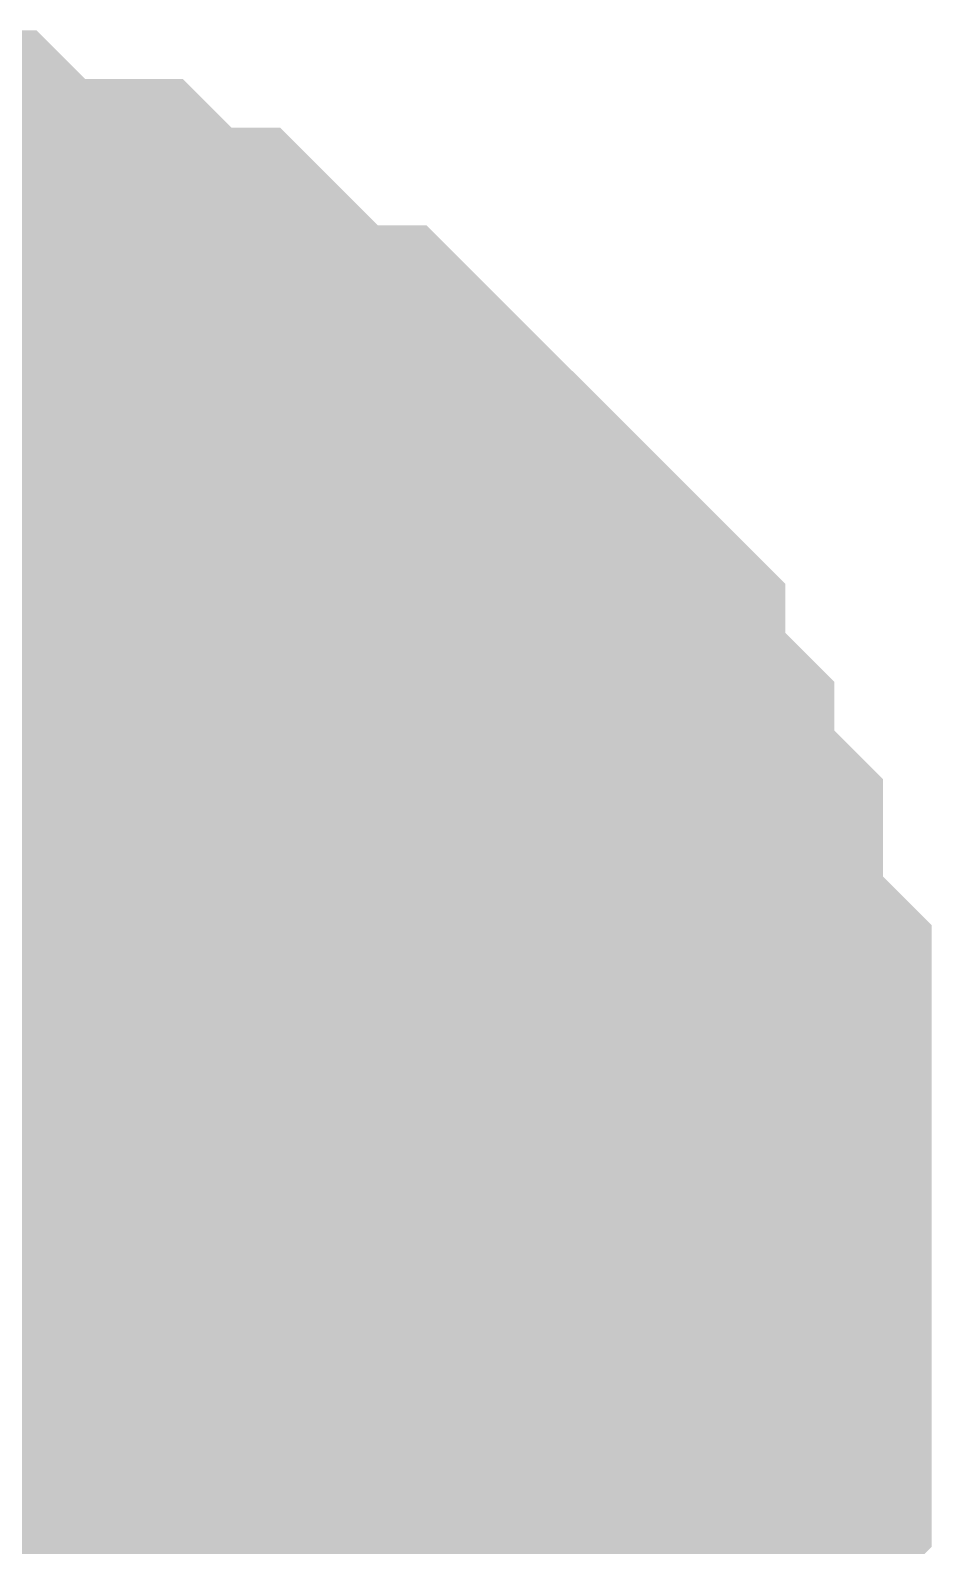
# Model space of a CAD drawing. Header units: inches. Extents: x 0 to 841, y 0 to 594.
# Drawn here: x 425.184 to 425.667, y 142.324 to 143.136 of the extents above; entities that cross this region are included whole.
import ezdxf

# ---------------------------------------------------------------- set-up
doc = ezdxf.new("R2010")
doc.units = ezdxf.units.IN
doc.layers.add('Sheet', color=255, linetype='Continuous')

msp = doc.modelspace()

# ---------------------------------------------------------------- linework, layer by layer
at = {"layer": 'Sheet'}
for points in [[(425.02066, 142.98645, 0.29972, 0.29972, 0), (425.04679, 142.98645, 0.29972, 0.29972, 0), (425.07292, 142.98645, 0.29972, 0.29972, 0), (425.09906, 142.98645, 0.29972, 0.29972, 0), (425.12519, 142.98645, 0.29972, 0.29972, 0), (425.15132, 142.96032, 0.29972, 0.29972, 0), (425.15132, 142.96032, 0.29972, 0.29972, 0), (425.17745, 142.96032, 0.29972, 0.29972, 0), (425.20358, 142.96032, 0.29972, 0.29972, 0), (425.22971, 142.93419, 0.29972, 0.29972, 0), (425.25584, 142.93419, 0.29972, 0.29972, 0), (425.28197, 142.90806, 0.29972, 0.29972, 0), (425.28197, 142.90806, 0.29972, 0.29972, 0), (425.3081, 142.88193, 0.29972, 0.29972, 0), (425.33423, 142.88193, 0.29972, 0.29972, 0), (425.36037, 142.8558, 0.29972, 0.29972, 0), (425.36037, 142.8558, 0.29972, 0.29972, 0), (425.3865, 142.82967, 0.29972, 0.29972, 0), (425.41263, 142.80354, 0.29972, 0.29972, 0), (425.41263, 142.80354, 0.29972, 0.29972, 0), (425.43876, 142.77741, 0.29972, 0.29972, 0), (425.43876, 142.75128, 0.29972, 0.29972, 0), (425.46489, 142.72515, 0.29972, 0.29972, 0), (425.46489, 142.69901, 0.29972, 0.29972, 0), (425.46489, 142.69901, 0.29972, 0.29972, 0), (425.49102, 142.67288, 0.29972, 0.29972, 0), (425.49102, 142.64675, 0.29972, 0.29972, 0), (425.49102, 142.62062, 0.29972, 0.29972, 0), (425.51715, 142.59449, 0.29972, 0.29972, 0), (425.51715, 142.56836, 0.29972, 0.29972, 0), (425.51715, 142.54223, 0.29972, 0.29972, 0), (425.51715, 142.5161, 0.29972, 0.29972, 0), (425.51715, 142.48997, 0.29972, 0.29972, 0)], [(425.02066, 142.98645, 0.29972, 0.29972, 0), (425.04679, 142.98645, 0.29972, 0.29972, 0), (425.07292, 142.98645, 0.29972, 0.29972, 0), (425.09906, 142.98645, 0.29972, 0.29972, 0), (425.12519, 142.98645, 0.29972, 0.29972, 0), (425.15132, 142.96032, 0.29972, 0.29972, 0), (425.15132, 142.96032, 0.29972, 0.29972, 0), (425.17745, 142.96032, 0.29972, 0.29972, 0), (425.20358, 142.96032, 0.29972, 0.29972, 0), (425.22971, 142.93419, 0.29972, 0.29972, 0), (425.25584, 142.93419, 0.29972, 0.29972, 0), (425.28197, 142.90806, 0.29972, 0.29972, 0), (425.28197, 142.90806, 0.29972, 0.29972, 0), (425.3081, 142.88193, 0.29972, 0.29972, 0), (425.33423, 142.88193, 0.29972, 0.29972, 0), (425.36037, 142.8558, 0.29972, 0.29972, 0), (425.36037, 142.8558, 0.29972, 0.29972, 0), (425.3865, 142.82967, 0.29972, 0.29972, 0), (425.41263, 142.80354, 0.29972, 0.29972, 0), (425.41263, 142.80354, 0.29972, 0.29972, 0), (425.43876, 142.77741, 0.29972, 0.29972, 0), (425.43876, 142.75128, 0.29972, 0.29972, 0), (425.46489, 142.72515, 0.29972, 0.29972, 0), (425.46489, 142.69901, 0.29972, 0.29972, 0), (425.46489, 142.69901, 0.29972, 0.29972, 0), (425.49102, 142.67288, 0.29972, 0.29972, 0), (425.49102, 142.64675, 0.29972, 0.29972, 0), (425.49102, 142.62062, 0.29972, 0.29972, 0), (425.51715, 142.59449, 0.29972, 0.29972, 0), (425.51715, 142.56836, 0.29972, 0.29972, 0), (425.51715, 142.54223, 0.29972, 0.29972, 0), (425.51715, 142.5161, 0.29972, 0.29972, 0), (425.51715, 142.48997, 0.29972, 0.29972, 0)], [(425.02066, 142.98645, 0.29972, 0.29972, 0), (425.04679, 142.98645, 0.29972, 0.29972, 0), (425.07292, 142.98645, 0.29972, 0.29972, 0), (425.09906, 142.98645, 0.29972, 0.29972, 0), (425.12519, 142.98645, 0.29972, 0.29972, 0), (425.15132, 142.96032, 0.29972, 0.29972, 0), (425.15132, 142.96032, 0.29972, 0.29972, 0), (425.17745, 142.96032, 0.29972, 0.29972, 0), (425.20358, 142.96032, 0.29972, 0.29972, 0), (425.22971, 142.93419, 0.29972, 0.29972, 0), (425.25584, 142.93419, 0.29972, 0.29972, 0), (425.28197, 142.90806, 0.29972, 0.29972, 0), (425.28197, 142.90806, 0.29972, 0.29972, 0), (425.3081, 142.88193, 0.29972, 0.29972, 0), (425.33423, 142.88193, 0.29972, 0.29972, 0), (425.36037, 142.8558, 0.29972, 0.29972, 0), (425.36037, 142.8558, 0.29972, 0.29972, 0), (425.3865, 142.82967, 0.29972, 0.29972, 0), (425.41263, 142.80354, 0.29972, 0.29972, 0), (425.41263, 142.80354, 0.29972, 0.29972, 0), (425.43876, 142.77741, 0.29972, 0.29972, 0), (425.43876, 142.75128, 0.29972, 0.29972, 0), (425.46489, 142.72515, 0.29972, 0.29972, 0), (425.46489, 142.69901, 0.29972, 0.29972, 0), (425.46489, 142.69901, 0.29972, 0.29972, 0), (425.49102, 142.67288, 0.29972, 0.29972, 0), (425.49102, 142.64675, 0.29972, 0.29972, 0), (425.49102, 142.62062, 0.29972, 0.29972, 0), (425.51715, 142.59449, 0.29972, 0.29972, 0), (425.51715, 142.56836, 0.29972, 0.29972, 0), (425.51715, 142.54223, 0.29972, 0.29972, 0), (425.51715, 142.5161, 0.29972, 0.29972, 0), (425.51715, 142.48997, 0.29972, 0.29972, 0)], [(425.02066, 142.98645, 0.29972, 0.29972, 0), (425.04679, 142.98645, 0.29972, 0.29972, 0), (425.07292, 142.98645, 0.29972, 0.29972, 0), (425.09906, 142.98645, 0.29972, 0.29972, 0), (425.12519, 142.98645, 0.29972, 0.29972, 0), (425.15132, 142.96032, 0.29972, 0.29972, 0), (425.15132, 142.96032, 0.29972, 0.29972, 0), (425.17745, 142.96032, 0.29972, 0.29972, 0), (425.20358, 142.96032, 0.29972, 0.29972, 0), (425.22971, 142.93419, 0.29972, 0.29972, 0), (425.25584, 142.93419, 0.29972, 0.29972, 0), (425.28197, 142.90806, 0.29972, 0.29972, 0), (425.28197, 142.90806, 0.29972, 0.29972, 0), (425.3081, 142.88193, 0.29972, 0.29972, 0), (425.33423, 142.88193, 0.29972, 0.29972, 0), (425.36037, 142.8558, 0.29972, 0.29972, 0), (425.36037, 142.8558, 0.29972, 0.29972, 0), (425.3865, 142.82967, 0.29972, 0.29972, 0), (425.41263, 142.80354, 0.29972, 0.29972, 0), (425.41263, 142.80354, 0.29972, 0.29972, 0), (425.43876, 142.77741, 0.29972, 0.29972, 0), (425.43876, 142.75128, 0.29972, 0.29972, 0), (425.46489, 142.72515, 0.29972, 0.29972, 0), (425.46489, 142.69901, 0.29972, 0.29972, 0), (425.46489, 142.69901, 0.29972, 0.29972, 0), (425.49102, 142.67288, 0.29972, 0.29972, 0), (425.49102, 142.64675, 0.29972, 0.29972, 0), (425.49102, 142.62062, 0.29972, 0.29972, 0), (425.51715, 142.59449, 0.29972, 0.29972, 0), (425.51715, 142.56836, 0.29972, 0.29972, 0), (425.51715, 142.54223, 0.29972, 0.29972, 0), (425.51715, 142.5161, 0.29972, 0.29972, 0), (425.51715, 142.48997, 0.29972, 0.29972, 0)], [(425.02066, 142.98645, 0.29972, 0.29972, 0), (425.04679, 142.98645, 0.29972, 0.29972, 0), (425.07292, 142.98645, 0.29972, 0.29972, 0), (425.09906, 142.98645, 0.29972, 0.29972, 0), (425.12519, 142.98645, 0.29972, 0.29972, 0), (425.15132, 142.96032, 0.29972, 0.29972, 0), (425.15132, 142.96032, 0.29972, 0.29972, 0), (425.17745, 142.96032, 0.29972, 0.29972, 0), (425.20358, 142.96032, 0.29972, 0.29972, 0), (425.22971, 142.93419, 0.29972, 0.29972, 0), (425.25584, 142.93419, 0.29972, 0.29972, 0), (425.28197, 142.90806, 0.29972, 0.29972, 0), (425.28197, 142.90806, 0.29972, 0.29972, 0), (425.3081, 142.88193, 0.29972, 0.29972, 0), (425.33423, 142.88193, 0.29972, 0.29972, 0), (425.36037, 142.8558, 0.29972, 0.29972, 0), (425.36037, 142.8558, 0.29972, 0.29972, 0), (425.3865, 142.82967, 0.29972, 0.29972, 0), (425.41263, 142.80354, 0.29972, 0.29972, 0), (425.41263, 142.80354, 0.29972, 0.29972, 0), (425.43876, 142.77741, 0.29972, 0.29972, 0), (425.43876, 142.75128, 0.29972, 0.29972, 0), (425.46489, 142.72515, 0.29972, 0.29972, 0), (425.46489, 142.69901, 0.29972, 0.29972, 0), (425.46489, 142.69901, 0.29972, 0.29972, 0), (425.49102, 142.67288, 0.29972, 0.29972, 0), (425.49102, 142.64675, 0.29972, 0.29972, 0), (425.49102, 142.62062, 0.29972, 0.29972, 0), (425.51715, 142.59449, 0.29972, 0.29972, 0), (425.51715, 142.56836, 0.29972, 0.29972, 0), (425.51715, 142.54223, 0.29972, 0.29972, 0), (425.51715, 142.5161, 0.29972, 0.29972, 0), (425.51715, 142.48997, 0.29972, 0.29972, 0)], [(425.02066, 142.98645, 0.29972, 0.29972, 0), (425.04679, 142.98645, 0.29972, 0.29972, 0), (425.07292, 142.98645, 0.29972, 0.29972, 0), (425.09906, 142.98645, 0.29972, 0.29972, 0), (425.12519, 142.98645, 0.29972, 0.29972, 0), (425.15132, 142.96032, 0.29972, 0.29972, 0), (425.15132, 142.96032, 0.29972, 0.29972, 0), (425.17745, 142.96032, 0.29972, 0.29972, 0), (425.20358, 142.96032, 0.29972, 0.29972, 0), (425.22971, 142.93419, 0.29972, 0.29972, 0), (425.25584, 142.93419, 0.29972, 0.29972, 0), (425.28197, 142.90806, 0.29972, 0.29972, 0), (425.28197, 142.90806, 0.29972, 0.29972, 0), (425.3081, 142.88193, 0.29972, 0.29972, 0), (425.33423, 142.88193, 0.29972, 0.29972, 0), (425.36037, 142.8558, 0.29972, 0.29972, 0), (425.36037, 142.8558, 0.29972, 0.29972, 0), (425.3865, 142.82967, 0.29972, 0.29972, 0), (425.41263, 142.80354, 0.29972, 0.29972, 0), (425.41263, 142.80354, 0.29972, 0.29972, 0), (425.43876, 142.77741, 0.29972, 0.29972, 0), (425.43876, 142.75128, 0.29972, 0.29972, 0), (425.46489, 142.72515, 0.29972, 0.29972, 0), (425.46489, 142.69901, 0.29972, 0.29972, 0), (425.46489, 142.69901, 0.29972, 0.29972, 0), (425.49102, 142.67288, 0.29972, 0.29972, 0), (425.49102, 142.64675, 0.29972, 0.29972, 0), (425.49102, 142.62062, 0.29972, 0.29972, 0), (425.51715, 142.59449, 0.29972, 0.29972, 0), (425.51715, 142.56836, 0.29972, 0.29972, 0), (425.51715, 142.54223, 0.29972, 0.29972, 0), (425.51715, 142.5161, 0.29972, 0.29972, 0), (425.51715, 142.48997, 0.29972, 0.29972, 0)], [(425.12519, 142.98645, 0.09906, 0.09906, 0), (425.15132, 142.96032, 0.09906, 0.09906, 0), (425.15132, 142.96032, 0.09906, 0.09906, 0), (425.17745, 142.96032, 0.09906, 0.09906, 0), (425.20358, 142.96032, 0.09906, 0.09906, 0), (425.22971, 142.93419, 0.09906, 0.09906, 0), (425.25584, 142.93419, 0.09906, 0.09906, 0), (425.28197, 142.90806, 0.09906, 0.09906, 0), (425.28197, 142.90806, 0.09906, 0.09906, 0), (425.3081, 142.88193, 0.09906, 0.09906, 0), (425.33423, 142.88193, 0.09906, 0.09906, 0), (425.36037, 142.8558, 0.09906, 0.09906, 0), (425.36037, 142.8558, 0.09906, 0.09906, 0), (425.3865, 142.82967, 0.09906, 0.09906, 0), (425.41263, 142.80354, 0.09906, 0.09906, 0), (425.41263, 142.80354, 0.09906, 0.09906, 0), (425.43876, 142.77741, 0.09906, 0.09906, 0), (425.43876, 142.75128, 0.09906, 0.09906, 0), (425.46489, 142.72515, 0.09906, 0.09906, 0), (425.46489, 142.69901, 0.09906, 0.09906, 0), (425.46489, 142.69901, 0.09906, 0.09906, 0), (425.49102, 142.67288, 0.09906, 0.09906, 0), (425.49102, 142.64675, 0.09906, 0.09906, 0), (425.49102, 142.62062, 0.09906, 0.09906, 0), (425.51715, 142.59449, 0.09906, 0.09906, 0), (425.51715, 142.56836, 0.09906, 0.09906, 0), (425.51715, 142.54223, 0.09906, 0.09906, 0), (425.51715, 142.5161, 0.09906, 0.09906, 0), (425.51715, 142.48997, 0.09906, 0.09906, 0)], [(425.12519, 142.98645, 0.09906, 0.09906, 0), (425.15132, 142.96032, 0.09906, 0.09906, 0), (425.15132, 142.96032, 0.09906, 0.09906, 0), (425.17745, 142.96032, 0.09906, 0.09906, 0), (425.20358, 142.96032, 0.09906, 0.09906, 0), (425.22971, 142.93419, 0.09906, 0.09906, 0), (425.25584, 142.93419, 0.09906, 0.09906, 0), (425.28197, 142.90806, 0.09906, 0.09906, 0), (425.28197, 142.90806, 0.09906, 0.09906, 0), (425.3081, 142.88193, 0.09906, 0.09906, 0), (425.33423, 142.88193, 0.09906, 0.09906, 0), (425.36037, 142.8558, 0.09906, 0.09906, 0), (425.36037, 142.8558, 0.09906, 0.09906, 0), (425.3865, 142.82967, 0.09906, 0.09906, 0), (425.41263, 142.80354, 0.09906, 0.09906, 0), (425.41263, 142.80354, 0.09906, 0.09906, 0), (425.43876, 142.77741, 0.09906, 0.09906, 0), (425.43876, 142.75128, 0.09906, 0.09906, 0), (425.46489, 142.72515, 0.09906, 0.09906, 0), (425.46489, 142.69901, 0.09906, 0.09906, 0), (425.46489, 142.69901, 0.09906, 0.09906, 0), (425.49102, 142.67288, 0.09906, 0.09906, 0), (425.49102, 142.64675, 0.09906, 0.09906, 0), (425.49102, 142.62062, 0.09906, 0.09906, 0), (425.51715, 142.59449, 0.09906, 0.09906, 0), (425.51715, 142.56836, 0.09906, 0.09906, 0), (425.51715, 142.54223, 0.09906, 0.09906, 0), (425.51715, 142.5161, 0.09906, 0.09906, 0), (425.51715, 142.48997, 0.09906, 0.09906, 0)], [(425.12519, 142.98645, 0.09906, 0.09906, 0), (425.15132, 142.96032, 0.09906, 0.09906, 0), (425.15132, 142.96032, 0.09906, 0.09906, 0), (425.17745, 142.96032, 0.09906, 0.09906, 0), (425.20358, 142.96032, 0.09906, 0.09906, 0), (425.22971, 142.93419, 0.09906, 0.09906, 0), (425.25584, 142.93419, 0.09906, 0.09906, 0), (425.28197, 142.90806, 0.09906, 0.09906, 0), (425.28197, 142.90806, 0.09906, 0.09906, 0), (425.3081, 142.88193, 0.09906, 0.09906, 0), (425.33423, 142.88193, 0.09906, 0.09906, 0), (425.36037, 142.8558, 0.09906, 0.09906, 0), (425.36037, 142.8558, 0.09906, 0.09906, 0), (425.3865, 142.82967, 0.09906, 0.09906, 0), (425.41263, 142.80354, 0.09906, 0.09906, 0), (425.41263, 142.80354, 0.09906, 0.09906, 0), (425.43876, 142.77741, 0.09906, 0.09906, 0), (425.43876, 142.75128, 0.09906, 0.09906, 0), (425.46489, 142.72515, 0.09906, 0.09906, 0), (425.46489, 142.69901, 0.09906, 0.09906, 0), (425.46489, 142.69901, 0.09906, 0.09906, 0), (425.49102, 142.67288, 0.09906, 0.09906, 0), (425.49102, 142.64675, 0.09906, 0.09906, 0), (425.49102, 142.62062, 0.09906, 0.09906, 0), (425.51715, 142.59449, 0.09906, 0.09906, 0), (425.51715, 142.56836, 0.09906, 0.09906, 0), (425.51715, 142.54223, 0.09906, 0.09906, 0), (425.51715, 142.5161, 0.09906, 0.09906, 0), (425.51715, 142.48997, 0.09906, 0.09906, 0)], [(425.12519, 142.98645, 0.09906, 0.09906, 0), (425.15132, 142.96032, 0.09906, 0.09906, 0), (425.15132, 142.96032, 0.09906, 0.09906, 0), (425.17745, 142.96032, 0.09906, 0.09906, 0), (425.20358, 142.96032, 0.09906, 0.09906, 0), (425.22971, 142.93419, 0.09906, 0.09906, 0), (425.25584, 142.93419, 0.09906, 0.09906, 0), (425.28197, 142.90806, 0.09906, 0.09906, 0), (425.28197, 142.90806, 0.09906, 0.09906, 0), (425.3081, 142.88193, 0.09906, 0.09906, 0), (425.33423, 142.88193, 0.09906, 0.09906, 0), (425.36037, 142.8558, 0.09906, 0.09906, 0), (425.36037, 142.8558, 0.09906, 0.09906, 0), (425.3865, 142.82967, 0.09906, 0.09906, 0), (425.41263, 142.80354, 0.09906, 0.09906, 0), (425.41263, 142.80354, 0.09906, 0.09906, 0), (425.43876, 142.77741, 0.09906, 0.09906, 0), (425.43876, 142.75128, 0.09906, 0.09906, 0), (425.46489, 142.72515, 0.09906, 0.09906, 0), (425.46489, 142.69901, 0.09906, 0.09906, 0), (425.46489, 142.69901, 0.09906, 0.09906, 0), (425.49102, 142.67288, 0.09906, 0.09906, 0), (425.49102, 142.64675, 0.09906, 0.09906, 0), (425.49102, 142.62062, 0.09906, 0.09906, 0), (425.51715, 142.59449, 0.09906, 0.09906, 0), (425.51715, 142.56836, 0.09906, 0.09906, 0), (425.51715, 142.54223, 0.09906, 0.09906, 0), (425.51715, 142.5161, 0.09906, 0.09906, 0), (425.51715, 142.48997, 0.09906, 0.09906, 0)], [(425.12519, 142.98645, 0.09906, 0.09906, 0), (425.15132, 142.96032, 0.09906, 0.09906, 0), (425.15132, 142.96032, 0.09906, 0.09906, 0), (425.17745, 142.96032, 0.09906, 0.09906, 0), (425.20358, 142.96032, 0.09906, 0.09906, 0), (425.22971, 142.93419, 0.09906, 0.09906, 0), (425.25584, 142.93419, 0.09906, 0.09906, 0), (425.28197, 142.90806, 0.09906, 0.09906, 0), (425.28197, 142.90806, 0.09906, 0.09906, 0), (425.3081, 142.88193, 0.09906, 0.09906, 0), (425.33423, 142.88193, 0.09906, 0.09906, 0), (425.36037, 142.8558, 0.09906, 0.09906, 0), (425.36037, 142.8558, 0.09906, 0.09906, 0), (425.3865, 142.82967, 0.09906, 0.09906, 0), (425.41263, 142.80354, 0.09906, 0.09906, 0), (425.41263, 142.80354, 0.09906, 0.09906, 0), (425.43876, 142.77741, 0.09906, 0.09906, 0), (425.43876, 142.75128, 0.09906, 0.09906, 0), (425.46489, 142.72515, 0.09906, 0.09906, 0), (425.46489, 142.69901, 0.09906, 0.09906, 0), (425.46489, 142.69901, 0.09906, 0.09906, 0), (425.49102, 142.67288, 0.09906, 0.09906, 0), (425.49102, 142.64675, 0.09906, 0.09906, 0), (425.49102, 142.62062, 0.09906, 0.09906, 0), (425.51715, 142.59449, 0.09906, 0.09906, 0), (425.51715, 142.56836, 0.09906, 0.09906, 0), (425.51715, 142.54223, 0.09906, 0.09906, 0), (425.51715, 142.5161, 0.09906, 0.09906, 0), (425.51715, 142.48997, 0.09906, 0.09906, 0)], [(425.12519, 142.98645, 0.09906, 0.09906, 0), (425.15132, 142.96032, 0.09906, 0.09906, 0), (425.15132, 142.96032, 0.09906, 0.09906, 0), (425.17745, 142.96032, 0.09906, 0.09906, 0), (425.20358, 142.96032, 0.09906, 0.09906, 0), (425.22971, 142.93419, 0.09906, 0.09906, 0), (425.25584, 142.93419, 0.09906, 0.09906, 0), (425.28197, 142.90806, 0.09906, 0.09906, 0), (425.28197, 142.90806, 0.09906, 0.09906, 0), (425.3081, 142.88193, 0.09906, 0.09906, 0), (425.33423, 142.88193, 0.09906, 0.09906, 0), (425.36037, 142.8558, 0.09906, 0.09906, 0), (425.36037, 142.8558, 0.09906, 0.09906, 0), (425.3865, 142.82967, 0.09906, 0.09906, 0), (425.41263, 142.80354, 0.09906, 0.09906, 0), (425.41263, 142.80354, 0.09906, 0.09906, 0), (425.43876, 142.77741, 0.09906, 0.09906, 0), (425.43876, 142.75128, 0.09906, 0.09906, 0), (425.46489, 142.72515, 0.09906, 0.09906, 0), (425.46489, 142.69901, 0.09906, 0.09906, 0), (425.46489, 142.69901, 0.09906, 0.09906, 0), (425.49102, 142.67288, 0.09906, 0.09906, 0), (425.49102, 142.64675, 0.09906, 0.09906, 0), (425.49102, 142.62062, 0.09906, 0.09906, 0), (425.51715, 142.59449, 0.09906, 0.09906, 0), (425.51715, 142.56836, 0.09906, 0.09906, 0), (425.51715, 142.54223, 0.09906, 0.09906, 0), (425.51715, 142.5161, 0.09906, 0.09906, 0), (425.51715, 142.48997, 0.09906, 0.09906, 0)], [(425.51715, 142.48997, 0.29972, 0.29972, 0), (425.51715, 142.46384, 0.29972, 0.29972, 0), (425.51715, 142.43771, 0.29972, 0.29972, 0), (425.51715, 142.41158, 0.29972, 0.29972, 0), (425.51715, 142.38545, 0.29972, 0.29972, 0), (425.49102, 142.35932, 0.29972, 0.29972, 0), (425.49102, 142.33319, 0.29972, 0.29972, 0), (425.49102, 142.30706, 0.29972, 0.29972, 0), (425.46489, 142.28093, 0.29972, 0.29972, 0), (425.46489, 142.28093, 0.29972, 0.29972, 0), (425.46489, 142.2548, 0.29972, 0.29972, 0), (425.43876, 142.22866, 0.29972, 0.29972, 0), (425.43876, 142.20253, 0.29972, 0.29972, 0), (425.41263, 142.1764, 0.29972, 0.29972, 0), (425.41263, 142.1764, 0.29972, 0.29972, 0), (425.3865, 142.15027, 0.29972, 0.29972, 0)], [(425.51715, 142.48997, 0.29972, 0.29972, 0), (425.51715, 142.46384, 0.29972, 0.29972, 0), (425.51715, 142.43771, 0.29972, 0.29972, 0), (425.51715, 142.41158, 0.29972, 0.29972, 0), (425.51715, 142.38545, 0.29972, 0.29972, 0), (425.49102, 142.35932, 0.29972, 0.29972, 0), (425.49102, 142.33319, 0.29972, 0.29972, 0), (425.49102, 142.30706, 0.29972, 0.29972, 0), (425.46489, 142.28093, 0.29972, 0.29972, 0), (425.46489, 142.28093, 0.29972, 0.29972, 0), (425.46489, 142.2548, 0.29972, 0.29972, 0), (425.43876, 142.22866, 0.29972, 0.29972, 0), (425.43876, 142.20253, 0.29972, 0.29972, 0), (425.41263, 142.1764, 0.29972, 0.29972, 0), (425.41263, 142.1764, 0.29972, 0.29972, 0), (425.3865, 142.15027, 0.29972, 0.29972, 0)], [(425.51715, 142.48997, 0.29972, 0.29972, 0), (425.51715, 142.46384, 0.29972, 0.29972, 0), (425.51715, 142.43771, 0.29972, 0.29972, 0), (425.51715, 142.41158, 0.29972, 0.29972, 0), (425.51715, 142.38545, 0.29972, 0.29972, 0), (425.49102, 142.35932, 0.29972, 0.29972, 0), (425.49102, 142.33319, 0.29972, 0.29972, 0), (425.49102, 142.30706, 0.29972, 0.29972, 0), (425.46489, 142.28093, 0.29972, 0.29972, 0), (425.46489, 142.28093, 0.29972, 0.29972, 0), (425.46489, 142.2548, 0.29972, 0.29972, 0), (425.43876, 142.22866, 0.29972, 0.29972, 0), (425.43876, 142.20253, 0.29972, 0.29972, 0), (425.41263, 142.1764, 0.29972, 0.29972, 0), (425.41263, 142.1764, 0.29972, 0.29972, 0), (425.3865, 142.15027, 0.29972, 0.29972, 0)], [(425.51715, 142.48997, 0.29972, 0.29972, 0), (425.51715, 142.46384, 0.29972, 0.29972, 0), (425.51715, 142.43771, 0.29972, 0.29972, 0), (425.51715, 142.41158, 0.29972, 0.29972, 0), (425.51715, 142.38545, 0.29972, 0.29972, 0), (425.49102, 142.35932, 0.29972, 0.29972, 0), (425.49102, 142.33319, 0.29972, 0.29972, 0), (425.49102, 142.30706, 0.29972, 0.29972, 0), (425.46489, 142.28093, 0.29972, 0.29972, 0), (425.46489, 142.28093, 0.29972, 0.29972, 0), (425.46489, 142.2548, 0.29972, 0.29972, 0), (425.43876, 142.22866, 0.29972, 0.29972, 0), (425.43876, 142.20253, 0.29972, 0.29972, 0), (425.41263, 142.1764, 0.29972, 0.29972, 0), (425.41263, 142.1764, 0.29972, 0.29972, 0), (425.3865, 142.15027, 0.29972, 0.29972, 0)], [(425.51715, 142.48997, 0.29972, 0.29972, 0), (425.51715, 142.46384, 0.29972, 0.29972, 0), (425.51715, 142.43771, 0.29972, 0.29972, 0), (425.51715, 142.41158, 0.29972, 0.29972, 0), (425.51715, 142.38545, 0.29972, 0.29972, 0), (425.49102, 142.35932, 0.29972, 0.29972, 0), (425.49102, 142.33319, 0.29972, 0.29972, 0), (425.49102, 142.30706, 0.29972, 0.29972, 0), (425.46489, 142.28093, 0.29972, 0.29972, 0), (425.46489, 142.28093, 0.29972, 0.29972, 0), (425.46489, 142.2548, 0.29972, 0.29972, 0), (425.43876, 142.22866, 0.29972, 0.29972, 0), (425.43876, 142.20253, 0.29972, 0.29972, 0), (425.41263, 142.1764, 0.29972, 0.29972, 0), (425.41263, 142.1764, 0.29972, 0.29972, 0), (425.3865, 142.15027, 0.29972, 0.29972, 0)], [(425.51715, 142.48997, 0.29972, 0.29972, 0), (425.51715, 142.46384, 0.29972, 0.29972, 0), (425.51715, 142.43771, 0.29972, 0.29972, 0), (425.51715, 142.41158, 0.29972, 0.29972, 0), (425.51715, 142.38545, 0.29972, 0.29972, 0), (425.49102, 142.35932, 0.29972, 0.29972, 0), (425.49102, 142.33319, 0.29972, 0.29972, 0), (425.49102, 142.30706, 0.29972, 0.29972, 0), (425.46489, 142.28093, 0.29972, 0.29972, 0), (425.46489, 142.28093, 0.29972, 0.29972, 0), (425.46489, 142.2548, 0.29972, 0.29972, 0), (425.43876, 142.22866, 0.29972, 0.29972, 0), (425.43876, 142.20253, 0.29972, 0.29972, 0), (425.41263, 142.1764, 0.29972, 0.29972, 0), (425.41263, 142.1764, 0.29972, 0.29972, 0), (425.3865, 142.15027, 0.29972, 0.29972, 0)], [(425.51715, 142.48997, 0.29972, 0.29972, 0), (425.51715, 142.48997, 0.29972, 0.29972, 0), (425.51715, 142.48997, 0.29972, 0.29972, 0), (425.51715, 142.48997, 0.29972, 0.29972, 0), (425.51715, 142.48997, 0.29972, 0.29972, 0), (425.51715, 142.48997, 0.29972, 0.29972, 0), (425.51715, 142.48997, 0.29972, 0.29972, 0), (425.51715, 142.48997, 0.29972, 0.29972, 0), (425.51715, 142.48997, 0.29972, 0.29972, 0), (425.51715, 142.48997, 0.29972, 0.29972, 0), (425.51715, 142.48997, 0.29972, 0.29972, 0), (425.51715, 142.48997, 0.29972, 0.29972, 0), (425.51715, 142.48997, 0.29972, 0.29972, 0), (425.51715, 142.48997, 0.29972, 0.29972, 0), (425.51715, 142.48997, 0.29972, 0.29972, 0), (425.51715, 142.48997, 0.29972, 0.29972, 0), (425.51715, 142.48997, 0.29972, 0.29972, 0), (425.51715, 142.48997, 0.29972, 0.29972, 0), (425.51715, 142.48997, 0.29972, 0.29972, 0), (425.51715, 142.48997, 0.29972, 0.29972, 0), (425.51715, 142.48997, 0.29972, 0.29972, 0), (425.51715, 142.48997, 0.29972, 0.29972, 0), (425.51715, 142.48997, 0.29972, 0.29972, 0), (425.51715, 142.48997, 0.29972, 0.29972, 0), (425.51715, 142.48997, 0.29972, 0.29972, 0), (425.51715, 142.48997, 0.29972, 0.29972, 0), (425.51715, 142.48997, 0.29972, 0.29972, 0), (425.51715, 142.48997, 0.29972, 0.29972, 0), (425.51715, 142.48997, 0.29972, 0.29972, 0), (425.51715, 142.48997, 0.29972, 0.29972, 0), (425.51715, 142.48997, 0.29972, 0.29972, 0), (425.51715, 142.48997, 0.29972, 0.29972, 0), (425.51715, 142.48997, 0.29972, 0.29972, 0)], [(425.51715, 142.48997, 0.29972, 0.29972, 0), (425.51715, 142.48997, 0.29972, 0.29972, 0)], [(425.51715, 142.48997, 0.29972, 0.29972, 0), (425.51715, 142.48997, 0.29972, 0.29972, 0), (425.51715, 142.48997, 0.29972, 0.29972, 0), (425.51715, 142.48997, 0.29972, 0.29972, 0), (425.51715, 142.48997, 0.29972, 0.29972, 0), (425.51715, 142.48997, 0.29972, 0.29972, 0), (425.51715, 142.48997, 0.29972, 0.29972, 0), (425.51715, 142.48997, 0.29972, 0.29972, 0), (425.51715, 142.48997, 0.29972, 0.29972, 0), (425.51715, 142.48997, 0.29972, 0.29972, 0), (425.51715, 142.48997, 0.29972, 0.29972, 0), (425.51715, 142.48997, 0.29972, 0.29972, 0), (425.51715, 142.48997, 0.29972, 0.29972, 0), (425.51715, 142.48997, 0.29972, 0.29972, 0), (425.51715, 142.48997, 0.29972, 0.29972, 0), (425.51715, 142.48997, 0.29972, 0.29972, 0), (425.51715, 142.48997, 0.29972, 0.29972, 0), (425.51715, 142.48997, 0.29972, 0.29972, 0), (425.51715, 142.48997, 0.29972, 0.29972, 0), (425.51715, 142.48997, 0.29972, 0.29972, 0), (425.51715, 142.48997, 0.29972, 0.29972, 0), (425.51715, 142.48997, 0.29972, 0.29972, 0), (425.51715, 142.48997, 0.29972, 0.29972, 0), (425.51715, 142.48997, 0.29972, 0.29972, 0), (425.51715, 142.48997, 0.29972, 0.29972, 0), (425.51715, 142.48997, 0.29972, 0.29972, 0), (425.51715, 142.48997, 0.29972, 0.29972, 0), (425.51715, 142.48997, 0.29972, 0.29972, 0), (425.51715, 142.48997, 0.29972, 0.29972, 0), (425.51715, 142.48997, 0.29972, 0.29972, 0), (425.51715, 142.48997, 0.29972, 0.29972, 0), (425.51715, 142.48997, 0.29972, 0.29972, 0), (425.51715, 142.48997, 0.29972, 0.29972, 0)], [(425.51715, 142.48997, 0.29972, 0.29972, 0), (425.51715, 142.48997, 0.29972, 0.29972, 0)], [(425.51715, 142.48997, 0.29972, 0.29972, 0), (425.51715, 142.48997, 0.29972, 0.29972, 0), (425.51715, 142.48997, 0.29972, 0.29972, 0), (425.51715, 142.48997, 0.29972, 0.29972, 0), (425.51715, 142.48997, 0.29972, 0.29972, 0), (425.51715, 142.48997, 0.29972, 0.29972, 0), (425.51715, 142.48997, 0.29972, 0.29972, 0), (425.51715, 142.48997, 0.29972, 0.29972, 0), (425.51715, 142.48997, 0.29972, 0.29972, 0), (425.51715, 142.48997, 0.29972, 0.29972, 0), (425.51715, 142.48997, 0.29972, 0.29972, 0), (425.51715, 142.48997, 0.29972, 0.29972, 0), (425.51715, 142.48997, 0.29972, 0.29972, 0), (425.51715, 142.48997, 0.29972, 0.29972, 0), (425.51715, 142.48997, 0.29972, 0.29972, 0), (425.51715, 142.48997, 0.29972, 0.29972, 0), (425.51715, 142.48997, 0.29972, 0.29972, 0), (425.51715, 142.48997, 0.29972, 0.29972, 0), (425.51715, 142.48997, 0.29972, 0.29972, 0), (425.51715, 142.48997, 0.29972, 0.29972, 0), (425.51715, 142.48997, 0.29972, 0.29972, 0), (425.51715, 142.48997, 0.29972, 0.29972, 0), (425.51715, 142.48997, 0.29972, 0.29972, 0), (425.51715, 142.48997, 0.29972, 0.29972, 0), (425.51715, 142.48997, 0.29972, 0.29972, 0), (425.51715, 142.48997, 0.29972, 0.29972, 0), (425.51715, 142.48997, 0.29972, 0.29972, 0), (425.51715, 142.48997, 0.29972, 0.29972, 0), (425.51715, 142.48997, 0.29972, 0.29972, 0), (425.51715, 142.48997, 0.29972, 0.29972, 0), (425.51715, 142.48997, 0.29972, 0.29972, 0), (425.51715, 142.48997, 0.29972, 0.29972, 0), (425.51715, 142.48997, 0.29972, 0.29972, 0)], [(425.51715, 142.48997, 0.29972, 0.29972, 0), (425.51715, 142.48997, 0.29972, 0.29972, 0)], [(425.51715, 142.48997, 0.29972, 0.29972, 0), (425.51715, 142.48997, 0.29972, 0.29972, 0), (425.51715, 142.48997, 0.29972, 0.29972, 0), (425.51715, 142.48997, 0.29972, 0.29972, 0), (425.51715, 142.48997, 0.29972, 0.29972, 0), (425.51715, 142.48997, 0.29972, 0.29972, 0), (425.51715, 142.48997, 0.29972, 0.29972, 0), (425.51715, 142.48997, 0.29972, 0.29972, 0), (425.51715, 142.48997, 0.29972, 0.29972, 0), (425.51715, 142.48997, 0.29972, 0.29972, 0), (425.51715, 142.48997, 0.29972, 0.29972, 0), (425.51715, 142.48997, 0.29972, 0.29972, 0), (425.51715, 142.48997, 0.29972, 0.29972, 0), (425.51715, 142.48997, 0.29972, 0.29972, 0), (425.51715, 142.48997, 0.29972, 0.29972, 0), (425.51715, 142.48997, 0.29972, 0.29972, 0), (425.51715, 142.48997, 0.29972, 0.29972, 0), (425.51715, 142.48997, 0.29972, 0.29972, 0), (425.51715, 142.48997, 0.29972, 0.29972, 0), (425.51715, 142.48997, 0.29972, 0.29972, 0), (425.51715, 142.48997, 0.29972, 0.29972, 0), (425.51715, 142.48997, 0.29972, 0.29972, 0), (425.51715, 142.48997, 0.29972, 0.29972, 0), (425.51715, 142.48997, 0.29972, 0.29972, 0), (425.51715, 142.48997, 0.29972, 0.29972, 0), (425.51715, 142.48997, 0.29972, 0.29972, 0), (425.51715, 142.48997, 0.29972, 0.29972, 0), (425.51715, 142.48997, 0.29972, 0.29972, 0), (425.51715, 142.48997, 0.29972, 0.29972, 0), (425.51715, 142.48997, 0.29972, 0.29972, 0), (425.51715, 142.48997, 0.29972, 0.29972, 0), (425.51715, 142.48997, 0.29972, 0.29972, 0), (425.51715, 142.48997, 0.29972, 0.29972, 0)], [(425.51715, 142.48997, 0.29972, 0.29972, 0), (425.51715, 142.48997, 0.29972, 0.29972, 0)], [(425.51715, 142.48997, 0.29972, 0.29972, 0), (425.51715, 142.48997, 0.29972, 0.29972, 0), (425.51715, 142.48997, 0.29972, 0.29972, 0), (425.51715, 142.48997, 0.29972, 0.29972, 0), (425.51715, 142.48997, 0.29972, 0.29972, 0), (425.51715, 142.48997, 0.29972, 0.29972, 0), (425.51715, 142.48997, 0.29972, 0.29972, 0), (425.51715, 142.48997, 0.29972, 0.29972, 0), (425.51715, 142.48997, 0.29972, 0.29972, 0), (425.51715, 142.48997, 0.29972, 0.29972, 0), (425.51715, 142.48997, 0.29972, 0.29972, 0), (425.51715, 142.48997, 0.29972, 0.29972, 0), (425.51715, 142.48997, 0.29972, 0.29972, 0), (425.51715, 142.48997, 0.29972, 0.29972, 0), (425.51715, 142.48997, 0.29972, 0.29972, 0), (425.51715, 142.48997, 0.29972, 0.29972, 0), (425.51715, 142.48997, 0.29972, 0.29972, 0), (425.51715, 142.48997, 0.29972, 0.29972, 0), (425.51715, 142.48997, 0.29972, 0.29972, 0), (425.51715, 142.48997, 0.29972, 0.29972, 0), (425.51715, 142.48997, 0.29972, 0.29972, 0), (425.51715, 142.48997, 0.29972, 0.29972, 0), (425.51715, 142.48997, 0.29972, 0.29972, 0), (425.51715, 142.48997, 0.29972, 0.29972, 0), (425.51715, 142.48997, 0.29972, 0.29972, 0), (425.51715, 142.48997, 0.29972, 0.29972, 0), (425.51715, 142.48997, 0.29972, 0.29972, 0), (425.51715, 142.48997, 0.29972, 0.29972, 0), (425.51715, 142.48997, 0.29972, 0.29972, 0), (425.51715, 142.48997, 0.29972, 0.29972, 0), (425.51715, 142.48997, 0.29972, 0.29972, 0), (425.51715, 142.48997, 0.29972, 0.29972, 0), (425.51715, 142.48997, 0.29972, 0.29972, 0)], [(425.51715, 142.48997, 0.29972, 0.29972, 0), (425.51715, 142.48997, 0.29972, 0.29972, 0)], [(425.51715, 142.48997, 0.29972, 0.29972, 0), (425.51715, 142.48997, 0.29972, 0.29972, 0), (425.51715, 142.48997, 0.29972, 0.29972, 0), (425.51715, 142.48997, 0.29972, 0.29972, 0), (425.51715, 142.48997, 0.29972, 0.29972, 0), (425.51715, 142.48997, 0.29972, 0.29972, 0), (425.51715, 142.48997, 0.29972, 0.29972, 0), (425.51715, 142.48997, 0.29972, 0.29972, 0), (425.51715, 142.48997, 0.29972, 0.29972, 0), (425.51715, 142.48997, 0.29972, 0.29972, 0), (425.51715, 142.48997, 0.29972, 0.29972, 0), (425.51715, 142.48997, 0.29972, 0.29972, 0), (425.51715, 142.48997, 0.29972, 0.29972, 0), (425.51715, 142.48997, 0.29972, 0.29972, 0), (425.51715, 142.48997, 0.29972, 0.29972, 0), (425.51715, 142.48997, 0.29972, 0.29972, 0), (425.51715, 142.48997, 0.29972, 0.29972, 0), (425.51715, 142.48997, 0.29972, 0.29972, 0), (425.51715, 142.48997, 0.29972, 0.29972, 0), (425.51715, 142.48997, 0.29972, 0.29972, 0), (425.51715, 142.48997, 0.29972, 0.29972, 0), (425.51715, 142.48997, 0.29972, 0.29972, 0), (425.51715, 142.48997, 0.29972, 0.29972, 0), (425.51715, 142.48997, 0.29972, 0.29972, 0), (425.51715, 142.48997, 0.29972, 0.29972, 0), (425.51715, 142.48997, 0.29972, 0.29972, 0), (425.51715, 142.48997, 0.29972, 0.29972, 0), (425.51715, 142.48997, 0.29972, 0.29972, 0), (425.51715, 142.48997, 0.29972, 0.29972, 0), (425.51715, 142.48997, 0.29972, 0.29972, 0), (425.51715, 142.48997, 0.29972, 0.29972, 0), (425.51715, 142.48997, 0.29972, 0.29972, 0), (425.51715, 142.48997, 0.29972, 0.29972, 0)], [(425.51715, 142.48997, 0.29972, 0.29972, 0), (425.51715, 142.48997, 0.29972, 0.29972, 0)], [(425.51715, 142.48997, 0.09906, 0.09906, 0), (425.51715, 142.46384, 0.09906, 0.09906, 0), (425.51715, 142.43771, 0.09906, 0.09906, 0), (425.51715, 142.41158, 0.09906, 0.09906, 0), (425.51715, 142.38545, 0.09906, 0.09906, 0), (425.49102, 142.35932, 0.09906, 0.09906, 0), (425.49102, 142.33319, 0.09906, 0.09906, 0), (425.49102, 142.30706, 0.09906, 0.09906, 0), (425.46489, 142.28093, 0.09906, 0.09906, 0), (425.46489, 142.28093, 0.09906, 0.09906, 0), (425.46489, 142.2548, 0.09906, 0.09906, 0)], [(425.51715, 142.48997, 0.09906, 0.09906, 0), (425.51715, 142.46384, 0.09906, 0.09906, 0), (425.51715, 142.43771, 0.09906, 0.09906, 0), (425.51715, 142.41158, 0.09906, 0.09906, 0), (425.51715, 142.38545, 0.09906, 0.09906, 0), (425.49102, 142.35932, 0.09906, 0.09906, 0), (425.49102, 142.33319, 0.09906, 0.09906, 0), (425.49102, 142.30706, 0.09906, 0.09906, 0), (425.46489, 142.28093, 0.09906, 0.09906, 0), (425.46489, 142.28093, 0.09906, 0.09906, 0), (425.46489, 142.2548, 0.09906, 0.09906, 0)], [(425.51715, 142.48997, 0.09906, 0.09906, 0), (425.51715, 142.46384, 0.09906, 0.09906, 0), (425.51715, 142.43771, 0.09906, 0.09906, 0), (425.51715, 142.41158, 0.09906, 0.09906, 0), (425.51715, 142.38545, 0.09906, 0.09906, 0), (425.49102, 142.35932, 0.09906, 0.09906, 0), (425.49102, 142.33319, 0.09906, 0.09906, 0), (425.49102, 142.30706, 0.09906, 0.09906, 0), (425.46489, 142.28093, 0.09906, 0.09906, 0), (425.46489, 142.28093, 0.09906, 0.09906, 0), (425.46489, 142.2548, 0.09906, 0.09906, 0)], [(425.51715, 142.48997, 0.09906, 0.09906, 0), (425.51715, 142.46384, 0.09906, 0.09906, 0), (425.51715, 142.43771, 0.09906, 0.09906, 0), (425.51715, 142.41158, 0.09906, 0.09906, 0), (425.51715, 142.38545, 0.09906, 0.09906, 0), (425.49102, 142.35932, 0.09906, 0.09906, 0), (425.49102, 142.33319, 0.09906, 0.09906, 0), (425.49102, 142.30706, 0.09906, 0.09906, 0), (425.46489, 142.28093, 0.09906, 0.09906, 0), (425.46489, 142.28093, 0.09906, 0.09906, 0), (425.46489, 142.2548, 0.09906, 0.09906, 0)], [(425.51715, 142.48997, 0.09906, 0.09906, 0), (425.51715, 142.46384, 0.09906, 0.09906, 0), (425.51715, 142.43771, 0.09906, 0.09906, 0), (425.51715, 142.41158, 0.09906, 0.09906, 0), (425.51715, 142.38545, 0.09906, 0.09906, 0), (425.49102, 142.35932, 0.09906, 0.09906, 0), (425.49102, 142.33319, 0.09906, 0.09906, 0), (425.49102, 142.30706, 0.09906, 0.09906, 0), (425.46489, 142.28093, 0.09906, 0.09906, 0), (425.46489, 142.28093, 0.09906, 0.09906, 0), (425.46489, 142.2548, 0.09906, 0.09906, 0)], [(425.51715, 142.48997, 0.09906, 0.09906, 0), (425.51715, 142.46384, 0.09906, 0.09906, 0), (425.51715, 142.43771, 0.09906, 0.09906, 0), (425.51715, 142.41158, 0.09906, 0.09906, 0), (425.51715, 142.38545, 0.09906, 0.09906, 0), (425.49102, 142.35932, 0.09906, 0.09906, 0), (425.49102, 142.33319, 0.09906, 0.09906, 0), (425.49102, 142.30706, 0.09906, 0.09906, 0), (425.46489, 142.28093, 0.09906, 0.09906, 0), (425.46489, 142.28093, 0.09906, 0.09906, 0), (425.46489, 142.2548, 0.09906, 0.09906, 0)], [(425.51715, 142.48997, 0.09906, 0.09906, 0), (425.51715, 142.48997, 0.09906, 0.09906, 0), (425.51715, 142.48997, 0.09906, 0.09906, 0), (425.51715, 142.48997, 0.09906, 0.09906, 0), (425.51715, 142.48997, 0.09906, 0.09906, 0), (425.51715, 142.48997, 0.09906, 0.09906, 0), (425.51715, 142.48997, 0.09906, 0.09906, 0), (425.51715, 142.48997, 0.09906, 0.09906, 0), (425.51715, 142.48997, 0.09906, 0.09906, 0), (425.51715, 142.48997, 0.09906, 0.09906, 0), (425.51715, 142.48997, 0.09906, 0.09906, 0), (425.51715, 142.48997, 0.09906, 0.09906, 0), (425.51715, 142.48997, 0.09906, 0.09906, 0), (425.51715, 142.48997, 0.09906, 0.09906, 0), (425.51715, 142.48997, 0.09906, 0.09906, 0), (425.51715, 142.48997, 0.09906, 0.09906, 0), (425.51715, 142.48997, 0.09906, 0.09906, 0), (425.51715, 142.48997, 0.09906, 0.09906, 0), (425.51715, 142.48997, 0.09906, 0.09906, 0), (425.51715, 142.48997, 0.09906, 0.09906, 0), (425.51715, 142.48997, 0.09906, 0.09906, 0), (425.51715, 142.48997, 0.09906, 0.09906, 0), (425.51715, 142.48997, 0.09906, 0.09906, 0), (425.51715, 142.48997, 0.09906, 0.09906, 0), (425.51715, 142.48997, 0.09906, 0.09906, 0), (425.51715, 142.48997, 0.09906, 0.09906, 0), (425.51715, 142.48997, 0.09906, 0.09906, 0), (425.51715, 142.48997, 0.09906, 0.09906, 0), (425.51715, 142.48997, 0.09906, 0.09906, 0), (425.51715, 142.48997, 0.09906, 0.09906, 0), (425.51715, 142.48997, 0.09906, 0.09906, 0), (425.51715, 142.48997, 0.09906, 0.09906, 0), (425.51715, 142.48997, 0.09906, 0.09906, 0)], [(425.51715, 142.48997, 0.09906, 0.09906, 0), (425.51715, 142.48997, 0.09906, 0.09906, 0)], [(425.51715, 142.48997, 0.09906, 0.09906, 0), (425.51715, 142.48997, 0.09906, 0.09906, 0), (425.51715, 142.48997, 0.09906, 0.09906, 0), (425.51715, 142.48997, 0.09906, 0.09906, 0), (425.51715, 142.48997, 0.09906, 0.09906, 0), (425.51715, 142.48997, 0.09906, 0.09906, 0), (425.51715, 142.48997, 0.09906, 0.09906, 0), (425.51715, 142.48997, 0.09906, 0.09906, 0), (425.51715, 142.48997, 0.09906, 0.09906, 0), (425.51715, 142.48997, 0.09906, 0.09906, 0), (425.51715, 142.48997, 0.09906, 0.09906, 0), (425.51715, 142.48997, 0.09906, 0.09906, 0), (425.51715, 142.48997, 0.09906, 0.09906, 0), (425.51715, 142.48997, 0.09906, 0.09906, 0), (425.51715, 142.48997, 0.09906, 0.09906, 0), (425.51715, 142.48997, 0.09906, 0.09906, 0), (425.51715, 142.48997, 0.09906, 0.09906, 0), (425.51715, 142.48997, 0.09906, 0.09906, 0), (425.51715, 142.48997, 0.09906, 0.09906, 0), (425.51715, 142.48997, 0.09906, 0.09906, 0), (425.51715, 142.48997, 0.09906, 0.09906, 0), (425.51715, 142.48997, 0.09906, 0.09906, 0), (425.51715, 142.48997, 0.09906, 0.09906, 0), (425.51715, 142.48997, 0.09906, 0.09906, 0), (425.51715, 142.48997, 0.09906, 0.09906, 0), (425.51715, 142.48997, 0.09906, 0.09906, 0), (425.51715, 142.48997, 0.09906, 0.09906, 0), (425.51715, 142.48997, 0.09906, 0.09906, 0), (425.51715, 142.48997, 0.09906, 0.09906, 0), (425.51715, 142.48997, 0.09906, 0.09906, 0), (425.51715, 142.48997, 0.09906, 0.09906, 0), (425.51715, 142.48997, 0.09906, 0.09906, 0), (425.51715, 142.48997, 0.09906, 0.09906, 0)], [(425.51715, 142.48997, 0.09906, 0.09906, 0), (425.51715, 142.48997, 0.09906, 0.09906, 0)], [(425.51715, 142.48997, 0.09906, 0.09906, 0), (425.51715, 142.48997, 0.09906, 0.09906, 0), (425.51715, 142.48997, 0.09906, 0.09906, 0), (425.51715, 142.48997, 0.09906, 0.09906, 0), (425.51715, 142.48997, 0.09906, 0.09906, 0), (425.51715, 142.48997, 0.09906, 0.09906, 0), (425.51715, 142.48997, 0.09906, 0.09906, 0), (425.51715, 142.48997, 0.09906, 0.09906, 0), (425.51715, 142.48997, 0.09906, 0.09906, 0), (425.51715, 142.48997, 0.09906, 0.09906, 0), (425.51715, 142.48997, 0.09906, 0.09906, 0), (425.51715, 142.48997, 0.09906, 0.09906, 0), (425.51715, 142.48997, 0.09906, 0.09906, 0), (425.51715, 142.48997, 0.09906, 0.09906, 0), (425.51715, 142.48997, 0.09906, 0.09906, 0), (425.51715, 142.48997, 0.09906, 0.09906, 0), (425.51715, 142.48997, 0.09906, 0.09906, 0), (425.51715, 142.48997, 0.09906, 0.09906, 0), (425.51715, 142.48997, 0.09906, 0.09906, 0), (425.51715, 142.48997, 0.09906, 0.09906, 0), (425.51715, 142.48997, 0.09906, 0.09906, 0), (425.51715, 142.48997, 0.09906, 0.09906, 0), (425.51715, 142.48997, 0.09906, 0.09906, 0), (425.51715, 142.48997, 0.09906, 0.09906, 0), (425.51715, 142.48997, 0.09906, 0.09906, 0), (425.51715, 142.48997, 0.09906, 0.09906, 0), (425.51715, 142.48997, 0.09906, 0.09906, 0), (425.51715, 142.48997, 0.09906, 0.09906, 0), (425.51715, 142.48997, 0.09906, 0.09906, 0), (425.51715, 142.48997, 0.09906, 0.09906, 0), (425.51715, 142.48997, 0.09906, 0.09906, 0), (425.51715, 142.48997, 0.09906, 0.09906, 0), (425.51715, 142.48997, 0.09906, 0.09906, 0)], [(425.51715, 142.48997, 0.09906, 0.09906, 0), (425.51715, 142.48997, 0.09906, 0.09906, 0)], [(425.51715, 142.48997, 0.09906, 0.09906, 0), (425.51715, 142.48997, 0.09906, 0.09906, 0), (425.51715, 142.48997, 0.09906, 0.09906, 0), (425.51715, 142.48997, 0.09906, 0.09906, 0), (425.51715, 142.48997, 0.09906, 0.09906, 0), (425.51715, 142.48997, 0.09906, 0.09906, 0), (425.51715, 142.48997, 0.09906, 0.09906, 0), (425.51715, 142.48997, 0.09906, 0.09906, 0), (425.51715, 142.48997, 0.09906, 0.09906, 0), (425.51715, 142.48997, 0.09906, 0.09906, 0), (425.51715, 142.48997, 0.09906, 0.09906, 0), (425.51715, 142.48997, 0.09906, 0.09906, 0), (425.51715, 142.48997, 0.09906, 0.09906, 0), (425.51715, 142.48997, 0.09906, 0.09906, 0), (425.51715, 142.48997, 0.09906, 0.09906, 0), (425.51715, 142.48997, 0.09906, 0.09906, 0), (425.51715, 142.48997, 0.09906, 0.09906, 0), (425.51715, 142.48997, 0.09906, 0.09906, 0), (425.51715, 142.48997, 0.09906, 0.09906, 0), (425.51715, 142.48997, 0.09906, 0.09906, 0), (425.51715, 142.48997, 0.09906, 0.09906, 0), (425.51715, 142.48997, 0.09906, 0.09906, 0), (425.51715, 142.48997, 0.09906, 0.09906, 0), (425.51715, 142.48997, 0.09906, 0.09906, 0), (425.51715, 142.48997, 0.09906, 0.09906, 0), (425.51715, 142.48997, 0.09906, 0.09906, 0), (425.51715, 142.48997, 0.09906, 0.09906, 0), (425.51715, 142.48997, 0.09906, 0.09906, 0), (425.51715, 142.48997, 0.09906, 0.09906, 0), (425.51715, 142.48997, 0.09906, 0.09906, 0), (425.51715, 142.48997, 0.09906, 0.09906, 0), (425.51715, 142.48997, 0.09906, 0.09906, 0), (425.51715, 142.48997, 0.09906, 0.09906, 0)], [(425.51715, 142.48997, 0.09906, 0.09906, 0), (425.51715, 142.48997, 0.09906, 0.09906, 0)], [(425.51715, 142.48997, 0.09906, 0.09906, 0), (425.51715, 142.48997, 0.09906, 0.09906, 0), (425.51715, 142.48997, 0.09906, 0.09906, 0), (425.51715, 142.48997, 0.09906, 0.09906, 0), (425.51715, 142.48997, 0.09906, 0.09906, 0), (425.51715, 142.48997, 0.09906, 0.09906, 0), (425.51715, 142.48997, 0.09906, 0.09906, 0), (425.51715, 142.48997, 0.09906, 0.09906, 0), (425.51715, 142.48997, 0.09906, 0.09906, 0), (425.51715, 142.48997, 0.09906, 0.09906, 0), (425.51715, 142.48997, 0.09906, 0.09906, 0), (425.51715, 142.48997, 0.09906, 0.09906, 0), (425.51715, 142.48997, 0.09906, 0.09906, 0), (425.51715, 142.48997, 0.09906, 0.09906, 0), (425.51715, 142.48997, 0.09906, 0.09906, 0), (425.51715, 142.48997, 0.09906, 0.09906, 0), (425.51715, 142.48997, 0.09906, 0.09906, 0), (425.51715, 142.48997, 0.09906, 0.09906, 0), (425.51715, 142.48997, 0.09906, 0.09906, 0), (425.51715, 142.48997, 0.09906, 0.09906, 0), (425.51715, 142.48997, 0.09906, 0.09906, 0), (425.51715, 142.48997, 0.09906, 0.09906, 0), (425.51715, 142.48997, 0.09906, 0.09906, 0), (425.51715, 142.48997, 0.09906, 0.09906, 0), (425.51715, 142.48997, 0.09906, 0.09906, 0), (425.51715, 142.48997, 0.09906, 0.09906, 0), (425.51715, 142.48997, 0.09906, 0.09906, 0), (425.51715, 142.48997, 0.09906, 0.09906, 0), (425.51715, 142.48997, 0.09906, 0.09906, 0), (425.51715, 142.48997, 0.09906, 0.09906, 0), (425.51715, 142.48997, 0.09906, 0.09906, 0), (425.51715, 142.48997, 0.09906, 0.09906, 0), (425.51715, 142.48997, 0.09906, 0.09906, 0)], [(425.51715, 142.48997, 0.09906, 0.09906, 0), (425.51715, 142.48997, 0.09906, 0.09906, 0)], [(425.51715, 142.48997, 0.09906, 0.09906, 0), (425.51715, 142.48997, 0.09906, 0.09906, 0), (425.51715, 142.48997, 0.09906, 0.09906, 0), (425.51715, 142.48997, 0.09906, 0.09906, 0), (425.51715, 142.48997, 0.09906, 0.09906, 0), (425.51715, 142.48997, 0.09906, 0.09906, 0), (425.51715, 142.48997, 0.09906, 0.09906, 0), (425.51715, 142.48997, 0.09906, 0.09906, 0), (425.51715, 142.48997, 0.09906, 0.09906, 0), (425.51715, 142.48997, 0.09906, 0.09906, 0), (425.51715, 142.48997, 0.09906, 0.09906, 0), (425.51715, 142.48997, 0.09906, 0.09906, 0), (425.51715, 142.48997, 0.09906, 0.09906, 0), (425.51715, 142.48997, 0.09906, 0.09906, 0), (425.51715, 142.48997, 0.09906, 0.09906, 0), (425.51715, 142.48997, 0.09906, 0.09906, 0), (425.51715, 142.48997, 0.09906, 0.09906, 0), (425.51715, 142.48997, 0.09906, 0.09906, 0), (425.51715, 142.48997, 0.09906, 0.09906, 0), (425.51715, 142.48997, 0.09906, 0.09906, 0), (425.51715, 142.48997, 0.09906, 0.09906, 0), (425.51715, 142.48997, 0.09906, 0.09906, 0), (425.51715, 142.48997, 0.09906, 0.09906, 0), (425.51715, 142.48997, 0.09906, 0.09906, 0), (425.51715, 142.48997, 0.09906, 0.09906, 0), (425.51715, 142.48997, 0.09906, 0.09906, 0), (425.51715, 142.48997, 0.09906, 0.09906, 0), (425.51715, 142.48997, 0.09906, 0.09906, 0), (425.51715, 142.48997, 0.09906, 0.09906, 0), (425.51715, 142.48997, 0.09906, 0.09906, 0), (425.51715, 142.48997, 0.09906, 0.09906, 0), (425.51715, 142.48997, 0.09906, 0.09906, 0), (425.51715, 142.48997, 0.09906, 0.09906, 0)], [(425.51715, 142.48997, 0.09906, 0.09906, 0), (425.51715, 142.48997, 0.09906, 0.09906, 0)]]:
    msp.add_lwpolyline(points, format="xyseb", dxfattribs=at)
msp.add_lwpolyline([(424.74601, 142.5, 0.508, 0.508, 1), (425.25401, 142.5, 0.508, 0.508, 1)], format="xyseb", close=True, dxfattribs=at)

doc.saveas('drawing.dxf')
